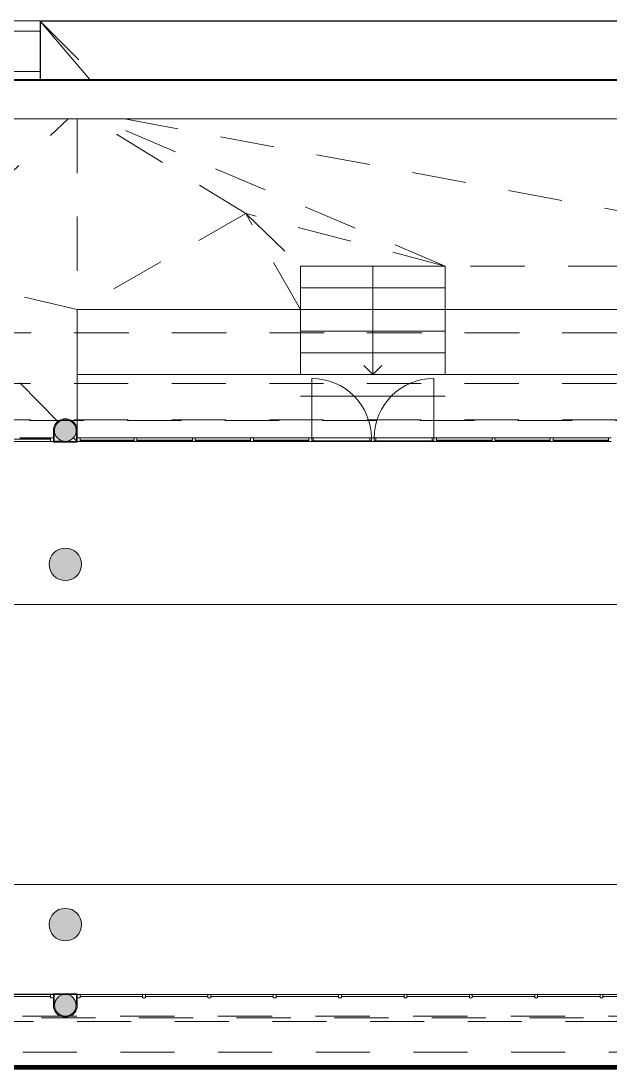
# Model space of a CAD drawing. Header units: metres. Extents: x -227.9 to -141.2, y 39.1 to 91.1.
# Drawn here: x -202.68 to -194.54, y 76.58 to 91.08 of the extents above; entities that cross this region are included whole.
import ezdxf

# ---------------------------------------------------------------- set-up
doc = ezdxf.new("R2010")
doc.units = ezdxf.units.M
doc.linetypes.add('JIS_02_0.7', pattern=[1.35, 0.75, -0.6])
doc.linetypes.add('Overhead', pattern=[0.003969, 0.002381, -0.001587])
for name, color, linetype, lineweight, true_color in [('A-DETL', 94, 'Continuous', 5, 0x00a600), ('A-DETL-MBND', 9, 'Continuous', 5, 0xc0c0c0), ('S-COLS', 8, 'Continuous', 9, 0x7f7f7f)]:
    doc.layers.add(name, color=color, linetype=linetype, lineweight=lineweight, true_color=true_color)
for name, color, linetype, lineweight in [('A-DOOR', 7, 'Continuous', 5), ('A-FLOR', 7, 'Continuous', 5), ('A-FLOR-HRAL', 7, 'Continuous', 5), ('A-GLAZ-CURT', 7, 'Continuous', 5), ('A-GLAZ-CWMG', 7, 'Continuous', 5), ('A-ROOF', 7, 'Continuous', 5), ('A-WALL', 7, 'Continuous', 5), ('S-STRS', 7, 'Continuous', 5), ('S-STRS-ANNO', 7, 'Continuous', 5)]:
    doc.layers.add(name, color=color, linetype=linetype, lineweight=lineweight)

msp = doc.modelspace()

# ---------------------------------------------------------------- hatches: boundary and pattern name
at = {"layer": 'A-WALL', "true_color": 0xaaaaaa}
for points in [[(-202.234, 85.414), (-202.219, 85.414), (-202.218, 85.424), (-202.218, 85.435), (-202.215, 85.445), (-202.213, 85.456), (-202.209, 85.466), (-202.206, 85.476), (-202.2, 85.485), (-202.195, 85.495), (-202.188, 85.503), (-202.182, 85.512), (-202.174, 85.519), (-202.167, 85.527), (-202.158, 85.533), (-202.15, 85.54), (-202.14, 85.544), (-202.131, 85.55), (-202.121, 85.553), (-202.111, 85.557), (-202.101, 85.559), (-202.09, 85.562), (-202.08, 85.562), (-202.069, 85.564), (-202.059, 85.562), (-202.048, 85.562), (-202.037, 85.559), (-202.026, 85.557), (-202.017, 85.553), (-202.007, 85.55), (-201.998, 85.544), (-201.988, 85.54), (-201.98, 85.533), (-201.971, 85.527), (-201.964, 85.519), (-201.956, 85.512), (-201.95, 85.503), (-201.943, 85.495), (-201.938, 85.485), (-201.933, 85.476), (-201.93, 85.466), (-201.925, 85.456), (-201.924, 85.445), (-201.921, 85.435), (-201.921, 85.424), (-201.919, 85.414), (-201.904, 85.414), (-201.91, 85.456), (-201.926, 85.496), (-201.956, 85.533), (-201.988, 85.557), (-202.026, 85.573), (-202.069, 85.579), (-202.112, 85.573), (-202.152, 85.556), (-202.186, 85.53), (-202.212, 85.496), (-202.229, 85.456)], [(-202.069, 77.299), (-202.026, 77.304), (-201.987, 77.321), (-201.952, 77.347), (-201.926, 77.381), (-201.91, 77.421), (-201.904, 77.464), (-201.919, 77.464), (-201.921, 77.453), (-201.921, 77.442), (-201.924, 77.432), (-201.925, 77.421), (-201.93, 77.412), (-201.933, 77.401), (-201.938, 77.392), (-201.943, 77.382), (-201.95, 77.374), (-201.956, 77.365), (-201.964, 77.358), (-201.971, 77.35), (-201.98, 77.344), (-201.988, 77.337), (-201.998, 77.333), (-202.007, 77.327), (-202.017, 77.324), (-202.027, 77.32), (-202.037, 77.318), (-202.048, 77.315), (-202.067, 77.314), (-202.072, 77.314), (-202.08, 77.315), (-202.09, 77.315), (-202.101, 77.318), (-202.111, 77.32), (-202.121, 77.324), (-202.131, 77.327), (-202.14, 77.333), (-202.15, 77.337), (-202.164, 77.348), (-202.167, 77.35), (-202.174, 77.358), (-202.182, 77.365), (-202.188, 77.374), (-202.195, 77.382), (-202.2, 77.392), (-202.206, 77.401), (-202.209, 77.412), (-202.213, 77.421), (-202.215, 77.432), (-202.218, 77.442), (-202.218, 77.453), (-202.219, 77.464), (-202.234, 77.464), (-202.229, 77.421), (-202.212, 77.381), (-202.182, 77.344), (-202.15, 77.32), (-202.112, 77.304), (-202.095, 77.302)]]:
    msp.add_hatch(color=253, dxfattribs=at).paths.add_polyline_path(points)
at = {"layer": 'A-WALL', "true_color": 0x808080}
for points in [[(-202.234, 85.254), (-201.904, 85.254), (-201.904, 85.414), (-201.914, 85.414), (-201.914, 85.264), (-202.224, 85.264), (-202.224, 85.414), (-202.234, 85.414), (-202.234, 85.289)], [(-201.914, 77.464), (-201.904, 77.464), (-201.904, 77.624), (-202.234, 77.624), (-202.234, 77.464), (-202.224, 77.464), (-202.224, 77.614), (-201.914, 77.614), (-201.914, 77.52)]]:
    msp.add_hatch(color=8, dxfattribs=at).paths.add_polyline_path(points)
at = {"layer": 'S-COLS', "true_color": 0x808080}
for points in [[(-202.069, 85.264), (-202.027, 85.27), (-201.986, 85.289), (-201.956, 85.315), (-201.933, 85.351), (-201.921, 85.392), (-201.921, 85.435), (-201.933, 85.476), (-201.956, 85.512), (-201.988, 85.54), (-202.027, 85.557), (-202.069, 85.564), (-202.112, 85.557), (-202.15, 85.54), (-202.182, 85.512), (-202.206, 85.476), (-202.218, 85.435), (-202.218, 85.392), (-202.206, 85.351), (-202.182, 85.315), (-202.15, 85.287), (-202.111, 85.27)], [(-202.069, 83.339), (-202.019, 83.344), (-201.972, 83.361), (-201.929, 83.388), (-201.893, 83.423), (-201.866, 83.466), (-201.85, 83.513), (-201.844, 83.564), (-201.85, 83.614), (-201.866, 83.661), (-201.893, 83.704), (-201.929, 83.739), (-201.972, 83.766), (-202.019, 83.783), (-202.069, 83.789), (-202.119, 83.783), (-202.167, 83.766), (-202.209, 83.739), (-202.245, 83.704), (-202.272, 83.661), (-202.288, 83.614), (-202.294, 83.564), (-202.288, 83.513), (-202.272, 83.466), (-202.245, 83.423), (-202.209, 83.388), (-202.167, 83.361), (-202.119, 83.344)], [(-202.069, 78.355), (-202.019, 78.36), (-201.972, 78.377), (-201.929, 78.404), (-201.893, 78.439), (-201.866, 78.482), (-201.85, 78.53), (-201.844, 78.58), (-201.85, 78.63), (-201.866, 78.677), (-201.893, 78.72), (-201.929, 78.756), (-201.972, 78.782), (-202.019, 78.799), (-202.069, 78.805), (-202.119, 78.799), (-202.167, 78.782), (-202.209, 78.756), (-202.245, 78.72), (-202.272, 78.677), (-202.288, 78.63), (-202.294, 78.58), (-202.288, 78.53), (-202.272, 78.482), (-202.245, 78.439), (-202.209, 78.404), (-202.167, 78.377), (-202.119, 78.36)], [(-202.069, 77.314), (-202.027, 77.32), (-201.988, 77.337), (-201.956, 77.365), (-201.933, 77.401), (-201.921, 77.442), (-201.921, 77.485), (-201.933, 77.526), (-201.956, 77.562), (-201.988, 77.59), (-202.03, 77.608), (-202.069, 77.614), (-202.111, 77.607), (-202.15, 77.59), (-202.182, 77.562), (-202.206, 77.526), (-202.218, 77.485), (-202.218, 77.442), (-202.206, 77.401), (-202.182, 77.365), (-202.15, 77.337), (-202.111, 77.32), (-202.072, 77.314)]]:
    msp.add_hatch(color=8, dxfattribs=at).paths.add_polyline_path(points)

# ---------------------------------------------------------------- linework, layer by layer
at = {"layer": 'A-DETL', "color": 7}
for p, q in [((-202.419, 91.08), (-184.719, 91.08)), ((-202.414, 91.071), (-202.414, 90.291)), ((-198.819, 87.089), (-198.819, 87.689)), ((-198.819, 87.689), (-196.819, 87.689)), ((-196.819, 87.689), (-196.819, 87.089)), ((-201.904, 85.553), (-201.904, 87.089)), ((-201.904, 87.089), (-198.819, 87.089)), ((-196.819, 87.089), (-190.319, 87.089))]:
    msp.add_line(p, q, dxfattribs=at)
at = {"layer": 'A-DETL', "color": 9, "linetype": 'JIS_02_0.7', "lineweight": 9, "true_color": 0xc0c0c0}
msp.add_line((-202.414, 91.071), (-201.622, 90.279), dxfattribs=at)
at = {"layer": 'A-DETL', "color": 7, "linetype": 'JIS_02_0.7'}
for p, q in [((-175.54, 86.764), (-213.466, 86.764)), ((-175.549, 86.764), (-213.464, 86.764)), ((-206.614, 85.553), (-175.571, 85.553)), ((-206.454, 77.289), (-182.958, 77.289))]:
    msp.add_line(p, q, dxfattribs=at)
at = {"layer": 'A-DETL', "color": 8, "linetype": 'JIS_02_0.7', "true_color": 0x808080}
for p, q in [((-175.549, 86.064), (-213.464, 86.064)), ((-175.549, 85.564), (-213.464, 85.564)), ((-213.46, 77.314), (-180.473, 77.314)), ((-213.458, 76.814), (-180.473, 76.814))]:
    msp.add_line(p, q, dxfattribs=at)
at = {"layer": 'A-DETL-MBND', "lineweight": 9}
for p, q in [((-214.859, 91.081), (-180.832, 91.081)), ((-202.419, 90.272), (-202.419, 91.08)), ((-201.731, 90.272), (-202.419, 91.08)), ((-202.419, 91.08), (-184.719, 91.08)), ((-206.319, 90.941), (-202.419, 90.941)), ((-202.419, 90.38), (-206.319, 90.38))]:
    msp.add_line(p, q, dxfattribs=at)
at = {"layer": 'A-DOOR'}
for p, q in [((-198.662, 85.312), (-198.662, 86.135)), ((-196.976, 85.312), (-196.976, 86.136))]:
    msp.add_line(p, q, dxfattribs=at)
at = {"layer": 'A-DOOR', "color": 9, "lineweight": 9, "true_color": 0xc0c0c0}
for p, q in [((-198.662, 85.272), (-198.662, 85.312)), ((-198.662, 85.312), (-198.642, 85.312)), ((-198.642, 85.272), (-198.662, 85.272)), ((-198.642, 85.312), (-198.642, 85.272)), ((-197.859, 85.272), (-197.859, 85.312)), ((-197.859, 85.312), (-197.839, 85.312)), ((-197.839, 85.272), (-197.859, 85.272)), ((-197.839, 85.312), (-197.839, 85.272)), ((-197.779, 85.312), (-197.799, 85.312)), ((-197.799, 85.312), (-197.799, 85.272)), ((-197.799, 85.272), (-197.779, 85.272)), ((-197.779, 85.272), (-197.779, 85.312)), ((-196.976, 85.312), (-196.996, 85.312)), ((-196.996, 85.312), (-196.996, 85.272)), ((-196.996, 85.272), (-196.976, 85.272)), ((-196.976, 85.272), (-196.976, 85.312))]:
    msp.add_line(p, q, dxfattribs=at)
at = {"layer": 'A-DOOR', "color": 9, "true_color": 0xc0c0c0}
for p, q in [((-197.859, 85.312), (-198.642, 85.312)), ((-198.642, 85.272), (-197.859, 85.272)), ((-197.779, 85.312), (-196.996, 85.312)), ((-196.996, 85.272), (-197.779, 85.272))]:
    msp.add_line(p, q, dxfattribs=at)
at = {"layer": 'A-DOOR'}
for centre, radius, start, end in [((-198.662, 85.312), 0.823, 0, 90), ((-196.976, 85.312), 0.824, 90, 180)]:
    msp.add_arc(centre, radius, start, end, dxfattribs=at)
at = {"layer": 'A-FLOR'}
for p, q in [((-198.819, 87.089), (-201.904, 87.089)), ((-201.904, 87.089), (-201.904, 86.189)), ((-198.819, 86.789), (-198.819, 87.089)), ((-190.319, 87.089), (-196.819, 87.089)), ((-196.819, 87.089), (-196.819, 86.789)), ((-185.234, 86.189), (-201.904, 86.189)), ((-201.904, 86.189), (-201.904, 85.414)), ((-203.614, 83.009), (-181.374, 83.009)), ((-181.374, 79.135), (-203.614, 79.135)), ((-205.709, 77.618), (-202.234, 77.618))]:
    msp.add_line(p, q, dxfattribs=at)
at = {"layer": 'A-FLOR-HRAL', "color": 9, "true_color": 0xc0c0c0}
for p, q in [((-183.527, 76.629), (-203.611, 76.629)), ((-183.527, 76.627), (-203.611, 76.627)), ((-203.611, 76.627), (-183.527, 76.627)), ((-203.611, 76.616), (-183.527, 76.616)), ((-203.611, 76.615), (-183.528, 76.615)), ((-203.611, 76.607), (-183.527, 76.607)), ((-183.527, 76.604), (-203.611, 76.604)), ((-203.611, 76.596), (-183.527, 76.596)), ((-203.611, 76.595), (-183.527, 76.595)), ((-203.611, 76.585), (-183.527, 76.585)), ((-203.611, 76.582), (-183.527, 76.582))]:
    msp.add_line(p, q, dxfattribs=at)
at = {"layer": 'A-FLOR-HRAL'}
for p, q in [((-201.528, 76.615), (-201.528, 76.616)), ((-201.528, 76.616), (-201.527, 76.616)), ((-201.528, 76.613), (-201.528, 76.615)), ((-201.527, 76.615), (-201.528, 76.615)), ((-201.528, 76.596), (-201.528, 76.613)), ((-201.528, 76.595), (-201.528, 76.596)), ((-201.528, 76.596), (-201.527, 76.596)), ((-201.527, 76.595), (-201.528, 76.595)), ((-201.527, 76.616), (-201.527, 76.615)), ((-201.527, 76.615), (-201.527, 76.613)), ((-201.527, 76.613), (-201.527, 76.596)), ((-201.527, 76.596), (-201.527, 76.595)), ((-199.528, 76.615), (-199.528, 76.616)), ((-199.528, 76.616), (-199.527, 76.616)), ((-199.528, 76.613), (-199.528, 76.615)), ((-199.527, 76.615), (-199.528, 76.615)), ((-199.528, 76.596), (-199.528, 76.613)), ((-199.528, 76.595), (-199.528, 76.596)), ((-199.528, 76.596), (-199.527, 76.596)), ((-199.527, 76.595), (-199.528, 76.595)), ((-199.527, 76.616), (-199.527, 76.615)), ((-199.527, 76.615), (-199.527, 76.613)), ((-199.527, 76.613), (-199.527, 76.596)), ((-199.527, 76.596), (-199.527, 76.595)), ((-197.528, 76.615), (-197.528, 76.616)), ((-197.528, 76.616), (-197.527, 76.616)), ((-197.528, 76.613), (-197.528, 76.615)), ((-197.527, 76.615), (-197.528, 76.615)), ((-197.528, 76.596), (-197.528, 76.613)), ((-197.528, 76.595), (-197.528, 76.596)), ((-197.528, 76.596), (-197.527, 76.596)), ((-197.527, 76.595), (-197.528, 76.595)), ((-197.527, 76.616), (-197.527, 76.615)), ((-197.527, 76.615), (-197.527, 76.613)), ((-197.527, 76.613), (-197.527, 76.596)), ((-197.527, 76.596), (-197.527, 76.595)), ((-195.528, 76.615), (-195.528, 76.616)), ((-195.528, 76.616), (-195.527, 76.616)), ((-195.528, 76.613), (-195.528, 76.615)), ((-195.527, 76.615), (-195.528, 76.615)), ((-195.528, 76.596), (-195.528, 76.613)), ((-195.528, 76.595), (-195.528, 76.596)), ((-195.528, 76.596), (-195.527, 76.596)), ((-195.527, 76.595), (-195.528, 76.595)), ((-195.527, 76.616), (-195.527, 76.615)), ((-195.527, 76.615), (-195.527, 76.613)), ((-195.527, 76.613), (-195.527, 76.596)), ((-195.527, 76.596), (-195.527, 76.595))]:
    msp.add_line(p, q, dxfattribs=at)
at = {"layer": 'A-GLAZ-CURT', "lineweight": 9}
for p, q in [((-202.274, 85.294), (-203.145, 85.294)), ((-203.145, 85.264), (-202.274, 85.264)), ((-202.274, 85.264), (-202.274, 85.294)), ((-201.119, 85.312), (-201.864, 85.312)), ((-201.864, 85.312), (-201.864, 85.282)), ((-201.864, 85.282), (-201.119, 85.282)), ((-201.119, 85.282), (-201.119, 85.312)), ((-200.313, 85.312), (-201.079, 85.312)), ((-201.079, 85.312), (-201.079, 85.282)), ((-201.079, 85.282), (-200.313, 85.282)), ((-200.313, 85.282), (-200.313, 85.312)), ((-199.508, 85.312), (-200.273, 85.312)), ((-200.273, 85.312), (-200.273, 85.282)), ((-200.273, 85.282), (-199.508, 85.282)), ((-199.508, 85.282), (-199.508, 85.312)), ((-198.702, 85.312), (-199.468, 85.312)), ((-199.468, 85.312), (-199.468, 85.282)), ((-199.468, 85.282), (-198.702, 85.282)), ((-198.702, 85.282), (-198.702, 85.312)), ((-196.17, 85.312), (-196.936, 85.312)), ((-196.936, 85.312), (-196.936, 85.282)), ((-196.936, 85.282), (-196.17, 85.282)), ((-196.17, 85.282), (-196.17, 85.312)), ((-195.365, 85.312), (-196.13, 85.312)), ((-196.13, 85.312), (-196.13, 85.282)), ((-196.13, 85.282), (-195.365, 85.282)), ((-195.365, 85.282), (-195.365, 85.312)), ((-194.56, 85.312), (-195.325, 85.312)), ((-195.325, 85.312), (-195.325, 85.282)), ((-195.325, 85.282), (-194.56, 85.282)), ((-194.56, 85.282), (-194.56, 85.312)), ((-202.274, 77.614), (-203.372, 77.614)), ((-203.372, 77.584), (-202.274, 77.584)), ((-202.274, 77.584), (-202.274, 77.614)), ((-201.001, 77.614), (-201.864, 77.614)), ((-201.864, 77.614), (-201.864, 77.584)), ((-201.864, 77.584), (-201.001, 77.584)), ((-201.001, 77.584), (-201.001, 77.614)), ((-200.097, 77.614), (-200.961, 77.614)), ((-200.961, 77.614), (-200.961, 77.584)), ((-200.961, 77.584), (-200.097, 77.584)), ((-200.097, 77.584), (-200.097, 77.614)), ((-199.194, 77.614), (-200.057, 77.614)), ((-200.057, 77.614), (-200.057, 77.584)), ((-200.057, 77.584), (-199.194, 77.584)), ((-199.194, 77.584), (-199.194, 77.614)), ((-198.291, 77.614), (-199.154, 77.614)), ((-199.154, 77.614), (-199.154, 77.584)), ((-199.154, 77.584), (-198.291, 77.584)), ((-198.291, 77.584), (-198.291, 77.614)), ((-197.387, 77.614), (-198.251, 77.614)), ((-198.251, 77.614), (-198.251, 77.584)), ((-198.251, 77.584), (-197.387, 77.584)), ((-197.387, 77.584), (-197.387, 77.614)), ((-196.484, 77.614), (-197.347, 77.614)), ((-197.347, 77.614), (-197.347, 77.584)), ((-197.347, 77.584), (-196.484, 77.584)), ((-196.484, 77.584), (-196.484, 77.614)), ((-195.581, 77.614), (-196.444, 77.614)), ((-196.444, 77.614), (-196.444, 77.584)), ((-196.444, 77.584), (-195.581, 77.584)), ((-195.581, 77.584), (-195.581, 77.614)), ((-194.677, 77.614), (-195.541, 77.614)), ((-195.541, 77.614), (-195.541, 77.584)), ((-195.541, 77.584), (-194.677, 77.584)), ((-194.677, 77.584), (-194.677, 77.614)), ((-193.774, 77.614), (-194.637, 77.614)), ((-194.637, 77.614), (-194.637, 77.584)), ((-194.637, 77.584), (-193.774, 77.584))]:
    msp.add_line(p, q, dxfattribs=at)
at = {"layer": 'A-GLAZ-CWMG'}
for p, q in [((-202.274, 85.312), (-202.699, 85.312)), ((-202.699, 85.312), (-202.274, 85.312)), ((-202.699, 85.308), (-202.274, 85.308)), ((-202.699, 85.262), (-202.274, 85.262)), ((-202.699, 85.262), (-202.274, 85.262)), ((-202.274, 85.312), (-202.274, 85.309)), ((-202.274, 85.263), (-202.274, 85.262)), ((-201.9, 85.314), (-201.904, 85.314)), ((-201.904, 85.314), (-201.9, 85.314)), ((-201.904, 85.264), (-201.9, 85.264)), ((-201.904, 85.264), (-201.9, 85.264)), ((-201.501, 85.314), (-201.868, 85.314)), ((-201.868, 85.314), (-201.501, 85.314)), ((-201.868, 85.264), (-201.501, 85.264)), ((-201.868, 85.264), (-201.501, 85.264)), ((-201.864, 85.268), (-201.501, 85.268)), ((-201.115, 85.314), (-201.501, 85.314)), ((-201.501, 85.314), (-201.115, 85.314)), ((-201.501, 85.268), (-201.119, 85.268)), ((-201.501, 85.264), (-201.115, 85.264)), ((-201.501, 85.264), (-201.115, 85.264)), ((-200.696, 85.314), (-201.083, 85.314)), ((-201.083, 85.314), (-200.696, 85.314)), ((-201.083, 85.264), (-200.696, 85.264)), ((-201.083, 85.264), (-200.696, 85.264)), ((-201.079, 85.268), (-200.696, 85.268)), ((-200.309, 85.314), (-200.696, 85.314)), ((-200.696, 85.314), (-200.309, 85.314)), ((-200.696, 85.268), (-200.313, 85.268)), ((-200.696, 85.264), (-200.309, 85.264)), ((-200.696, 85.264), (-200.309, 85.264)), ((-199.891, 85.314), (-200.277, 85.314)), ((-200.277, 85.314), (-199.891, 85.314)), ((-200.277, 85.264), (-199.891, 85.264)), ((-200.277, 85.264), (-199.891, 85.264)), ((-200.273, 85.268), (-199.891, 85.268)), ((-199.504, 85.314), (-199.891, 85.314)), ((-199.891, 85.314), (-199.504, 85.314)), ((-199.891, 85.268), (-199.508, 85.268)), ((-199.891, 85.264), (-199.504, 85.264)), ((-199.891, 85.264), (-199.504, 85.264)), ((-199.085, 85.314), (-199.472, 85.314)), ((-199.472, 85.314), (-199.085, 85.314)), ((-199.472, 85.264), (-199.085, 85.264)), ((-199.472, 85.264), (-199.085, 85.264)), ((-199.468, 85.268), (-199.085, 85.268)), ((-198.698, 85.314), (-199.085, 85.314)), ((-199.085, 85.314), (-198.698, 85.314)), ((-199.085, 85.268), (-198.702, 85.268)), ((-199.085, 85.264), (-198.698, 85.264)), ((-199.085, 85.264), (-198.698, 85.264)), ((-198.251, 85.314), (-198.666, 85.314)), ((-198.666, 85.314), (-198.251, 85.314)), ((-198.666, 85.264), (-198.251, 85.264)), ((-198.666, 85.264), (-198.251, 85.264)), ((-198.662, 85.268), (-198.251, 85.268)), ((-197.835, 85.314), (-198.251, 85.314)), ((-198.251, 85.314), (-197.835, 85.314)), ((-198.251, 85.268), (-197.839, 85.268)), ((-198.251, 85.264), (-197.835, 85.264)), ((-198.251, 85.264), (-197.835, 85.264)), ((-197.388, 85.314), (-197.803, 85.314)), ((-197.803, 85.314), (-197.388, 85.314)), ((-197.803, 85.264), (-197.388, 85.264)), ((-197.803, 85.264), (-197.388, 85.264)), ((-197.799, 85.268), (-197.388, 85.268)), ((-196.972, 85.314), (-197.388, 85.314)), ((-197.388, 85.314), (-196.972, 85.314)), ((-197.388, 85.268), (-196.976, 85.268)), ((-197.388, 85.264), (-196.972, 85.264)), ((-197.388, 85.264), (-196.972, 85.264)), ((-196.553, 85.314), (-196.94, 85.314)), ((-196.94, 85.314), (-196.553, 85.314)), ((-196.94, 85.264), (-196.553, 85.264)), ((-196.94, 85.264), (-196.553, 85.264)), ((-196.936, 85.268), (-196.553, 85.268)), ((-196.166, 85.314), (-196.553, 85.314)), ((-196.553, 85.314), (-196.166, 85.314)), ((-196.553, 85.268), (-196.17, 85.268)), ((-196.553, 85.264), (-196.166, 85.264)), ((-196.553, 85.264), (-196.166, 85.264)), ((-195.748, 85.314), (-196.134, 85.314)), ((-196.134, 85.314), (-195.748, 85.314)), ((-196.134, 85.264), (-195.748, 85.264)), ((-196.134, 85.264), (-195.748, 85.264)), ((-196.13, 85.268), (-195.748, 85.268)), ((-195.361, 85.314), (-195.748, 85.314)), ((-195.748, 85.314), (-195.361, 85.314)), ((-195.748, 85.268), (-195.365, 85.268)), ((-195.748, 85.264), (-195.361, 85.264)), ((-195.748, 85.264), (-195.361, 85.264)), ((-194.942, 85.314), (-195.329, 85.314)), ((-195.329, 85.314), (-194.942, 85.314)), ((-195.329, 85.264), (-194.942, 85.264)), ((-195.329, 85.264), (-194.942, 85.264)), ((-195.325, 85.268), (-194.942, 85.268)), ((-194.556, 85.314), (-194.942, 85.314)), ((-194.942, 85.314), (-194.556, 85.314)), ((-194.942, 85.268), (-194.56, 85.268)), ((-194.942, 85.264), (-194.556, 85.264)), ((-194.942, 85.264), (-194.556, 85.264))]:
    msp.add_line(p, q, dxfattribs=at)
at = {"layer": 'A-GLAZ-CWMG', "lineweight": 13, "extrusion": (0, 0, -1)}
for p, q in [((-202.274, 85.308), (-202.274, 85.266)), ((-202.238, 85.312), (-202.27, 85.312)), ((-202.27, 85.262), (-202.238, 85.262)), ((-202.234, 85.266), (-202.234, 85.308)), ((-201.904, 85.31), (-201.904, 85.268)), ((-201.868, 85.314), (-201.9, 85.314)), ((-201.9, 85.264), (-201.868, 85.264)), ((-201.864, 85.268), (-201.864, 85.31)), ((-201.119, 85.31), (-201.119, 85.268)), ((-201.083, 85.314), (-201.115, 85.314)), ((-201.115, 85.264), (-201.083, 85.264)), ((-201.079, 85.268), (-201.079, 85.31)), ((-200.313, 85.31), (-200.313, 85.268)), ((-200.277, 85.314), (-200.309, 85.314)), ((-200.309, 85.264), (-200.277, 85.264)), ((-200.273, 85.268), (-200.273, 85.31)), ((-199.508, 85.31), (-199.508, 85.268)), ((-199.472, 85.314), (-199.504, 85.314)), ((-199.504, 85.264), (-199.472, 85.264)), ((-199.468, 85.268), (-199.468, 85.31)), ((-198.702, 85.31), (-198.702, 85.268)), ((-198.666, 85.314), (-198.698, 85.314)), ((-198.698, 85.264), (-198.666, 85.264)), ((-198.662, 85.268), (-198.662, 85.272)), ((-197.839, 85.272), (-197.839, 85.268)), ((-197.803, 85.314), (-197.835, 85.314)), ((-197.835, 85.264), (-197.803, 85.264)), ((-197.799, 85.268), (-197.799, 85.272)), ((-196.976, 85.272), (-196.976, 85.268)), ((-196.94, 85.314), (-196.972, 85.314)), ((-196.972, 85.264), (-196.94, 85.264)), ((-196.936, 85.268), (-196.936, 85.31)), ((-196.17, 85.31), (-196.17, 85.268)), ((-196.134, 85.314), (-196.166, 85.314)), ((-196.166, 85.264), (-196.134, 85.264)), ((-196.13, 85.268), (-196.13, 85.31)), ((-195.365, 85.31), (-195.365, 85.268)), ((-195.329, 85.314), (-195.361, 85.314)), ((-195.361, 85.264), (-195.329, 85.264)), ((-195.325, 85.268), (-195.325, 85.31)), ((-194.56, 85.31), (-194.56, 85.268)), ((-194.524, 85.314), (-194.556, 85.314)), ((-194.556, 85.264), (-194.524, 85.264)), ((-202.274, 77.611), (-202.274, 77.569)), ((-202.238, 77.615), (-202.27, 77.615)), ((-202.234, 77.569), (-202.234, 77.611)), ((-201.001, 77.611), (-201.001, 77.569)), ((-200.965, 77.615), (-200.997, 77.615)), ((-200.961, 77.569), (-200.961, 77.611)), ((-200.097, 77.611), (-200.097, 77.569)), ((-200.061, 77.615), (-200.093, 77.615)), ((-200.057, 77.569), (-200.057, 77.611)), ((-199.194, 77.611), (-199.194, 77.569)), ((-199.158, 77.615), (-199.19, 77.615)), ((-199.154, 77.569), (-199.154, 77.611)), ((-198.291, 77.611), (-198.291, 77.569)), ((-198.255, 77.615), (-198.287, 77.615)), ((-198.251, 77.569), (-198.251, 77.611)), ((-197.387, 77.611), (-197.387, 77.569)), ((-197.351, 77.615), (-197.383, 77.615)), ((-197.347, 77.569), (-197.347, 77.611)), ((-196.484, 77.611), (-196.484, 77.569)), ((-196.448, 77.615), (-196.48, 77.615)), ((-196.444, 77.569), (-196.444, 77.611)), ((-195.581, 77.611), (-195.581, 77.569)), ((-195.545, 77.615), (-195.577, 77.615)), ((-195.541, 77.569), (-195.541, 77.611)), ((-194.677, 77.611), (-194.677, 77.569)), ((-194.641, 77.615), (-194.673, 77.615)), ((-194.637, 77.569), (-194.637, 77.611)), ((-202.27, 77.565), (-202.238, 77.565)), ((-200.997, 77.565), (-200.965, 77.565)), ((-200.093, 77.565), (-200.061, 77.565)), ((-199.19, 77.565), (-199.158, 77.565)), ((-198.287, 77.565), (-198.255, 77.565)), ((-197.383, 77.565), (-197.351, 77.565)), ((-196.48, 77.565), (-196.448, 77.565)), ((-195.577, 77.565), (-195.545, 77.565)), ((-194.673, 77.565), (-194.641, 77.565))]:
    msp.add_line(p, q, dxfattribs=at)
at = {"layer": 'A-GLAZ-CWMG', "lineweight": 13}
for p, q in [((-201.904, 77.611), (-201.904, 77.569)), ((-201.868, 77.615), (-201.9, 77.615)), ((-201.864, 77.569), (-201.864, 77.611)), ((-201.9, 77.565), (-201.868, 77.565))]:
    msp.add_line(p, q, dxfattribs=at)
at = {"layer": 'A-GLAZ-CWMG', "lineweight": 13, "extrusion": (0, 0, -1)}
for centre, start, end in [((202.27, 85.308), 360, 90), ((202.27, 85.266), 270, 360), ((202.238, 85.308), 90, 180), ((202.238, 85.266), 180, 270), ((201.9, 85.31), 0, 90), ((201.9, 85.268), 270, 0), ((201.868, 85.31), 90, 180), ((201.868, 85.268), 180, 270), ((201.115, 85.31), 0, 90), ((201.115, 85.268), 270, 0), ((201.083, 85.31), 90, 180), ((201.083, 85.268), 180, 270), ((200.309, 85.31), 0, 90), ((200.309, 85.268), 270, 0), ((200.277, 85.31), 90, 180), ((200.277, 85.268), 180, 270), ((199.504, 85.31), 0, 90), ((199.504, 85.268), 270, 0), ((199.472, 85.31), 90, 180), ((199.472, 85.268), 180, 270), ((198.698, 85.31), 0, 90), ((198.698, 85.268), 270, 0), ((198.666, 85.31), 90, 180), ((198.666, 85.268), 180, 270), ((197.835, 85.31), 0, 90), ((197.835, 85.268), 270, 0), ((197.803, 85.31), 90, 180), ((197.803, 85.268), 180, 270), ((196.972, 85.31), 0, 90), ((196.972, 85.268), 270, 0), ((196.94, 85.31), 90, 180), ((196.94, 85.268), 180, 270), ((196.166, 85.31), 0, 90), ((196.166, 85.268), 270, 0), ((196.134, 85.31), 90, 180), ((196.134, 85.268), 180, 270), ((195.361, 85.31), 0, 90), ((195.361, 85.268), 270, 0), ((195.329, 85.31), 90, 180), ((195.329, 85.268), 180, 270), ((194.556, 85.31), 0, 90), ((194.556, 85.268), 270, 0), ((202.27, 77.611), 0, 90), ((202.27, 77.569), 270, 0), ((202.238, 77.611), 90, 180), ((202.238, 77.569), 180, 270), ((200.997, 77.611), 0, 90), ((200.997, 77.569), 270, 0), ((200.965, 77.611), 90, 180), ((200.965, 77.569), 180, 270), ((200.093, 77.611), 0, 90), ((200.093, 77.569), 270, 0), ((200.061, 77.611), 90, 180), ((200.061, 77.569), 180, 270), ((199.19, 77.611), 0, 90), ((199.19, 77.569), 270, 0), ((199.158, 77.611), 90, 180), ((199.158, 77.569), 180, 270), ((198.287, 77.611), 0, 90), ((198.287, 77.569), 270, 0), ((198.255, 77.611), 90, 180), ((198.255, 77.569), 180, 270), ((197.383, 77.611), 0, 90), ((197.383, 77.569), 270, 0), ((197.351, 77.611), 90, 180), ((197.351, 77.569), 180, 270), ((196.48, 77.611), 0, 90), ((196.48, 77.569), 270, 0), ((196.448, 77.611), 90, 180), ((196.448, 77.569), 180, 270), ((195.577, 77.611), 0, 90), ((195.577, 77.569), 270, 0), ((195.545, 77.611), 90, 180), ((195.545, 77.569), 180, 270), ((194.673, 77.611), 0, 90), ((194.673, 77.569), 270, 0), ((194.641, 77.611), 90, 180), ((194.641, 77.569), 180, 270)]:
    msp.add_arc(centre, 0.004, start, end, dxfattribs=at)
at = {"layer": 'A-GLAZ-CWMG', "lineweight": 13}
for centre, start, end in [((-201.9, 77.611), 90, 180), ((-201.9, 77.569), 180, 270), ((-201.868, 77.611), 0, 90), ((-201.868, 77.569), 270, 0)]:
    msp.add_arc(centre, 0.004, start, end, dxfattribs=at)
at = {"layer": 'A-ROOF', "color": 9, "linetype": 'JIS_02_0.7', "true_color": 0xc0c0c0}
for p, q in [((-204.234, 87.637), (-202.032, 89.725)), ((-201.904, 89.725), (-201.904, 87.089)), ((-199.574, 88.417), (-201.706, 89.725)), ((-196.819, 87.689), (-201.618, 89.725)), ((-201.253, 89.725), (-190.319, 87.689)), ((-199.574, 88.417), (-201.904, 87.089)), ((-198.819, 87.089), (-199.574, 88.417)), ((-199.574, 88.417), (-198.819, 87.689)), ((-196.819, 87.689), (-199.574, 88.417)), ((-202.174, 85.539), (-204.234, 87.637)), ((-201.904, 87.089), (-204.234, 87.637)), ((-190.319, 87.689), (-196.819, 87.689)), ((-202.224, 85.267), (-202.085, 85.266)), ((-202.056, 85.265), (-201.914, 85.264)), ((-201.914, 85.274), (-201.956, 85.316)), ((-182.257, 77.239), (-204.877, 77.239))]:
    msp.add_line(p, q, dxfattribs=at)
at = {"layer": 'A-ROOF'}
for p, q in [((-202.07, 85.264), (-202.224, 85.264)), ((-201.914, 85.264), (-202.068, 85.264))]:
    msp.add_line(p, q, dxfattribs=at)
at = {"layer": 'A-WALL', "lineweight": 9}
for p, q in [((-169.889, 90.256), (-219.486, 90.256)), ((-219.28, 89.725), (-170.226, 89.725))]:
    msp.add_line(p, q, dxfattribs=at)
at = {"layer": 'A-WALL', "lineweight": 13}
for p, q in [((-218.195, 90.272), (-170.852, 90.272)), ((-202.234, 85.414), (-202.234, 85.254)), ((-202.224, 85.264), (-202.224, 85.414)), ((-202.224, 85.414), (-202.219, 85.414)), ((-201.919, 85.414), (-201.914, 85.414)), ((-201.914, 85.414), (-201.914, 85.264)), ((-201.904, 85.254), (-201.904, 85.414)), ((-202.234, 85.254), (-201.904, 85.254)), ((-201.914, 85.264), (-202.224, 85.264)), ((-201.904, 77.624), (-202.234, 77.624)), ((-202.234, 77.624), (-202.234, 77.464)), ((-202.224, 77.464), (-202.224, 77.614)), ((-202.224, 77.614), (-201.914, 77.614)), ((-201.914, 77.614), (-201.914, 77.464)), ((-201.904, 77.464), (-201.904, 77.624)), ((-202.234, 77.464), (-202.224, 77.464)), ((-202.219, 77.464), (-202.234, 77.464)), ((-201.904, 77.464), (-201.919, 77.464)), ((-201.914, 77.464), (-201.904, 77.464))]:
    msp.add_line(p, q, dxfattribs=at)
at = {"layer": 'A-WALL'}
for p, q in [((-202.224, 85.414), (-202.234, 85.414)), ((-202.234, 85.414), (-202.224, 85.414)), ((-201.904, 85.414), (-201.914, 85.414)), ((-201.914, 85.414), (-201.904, 85.414))]:
    msp.add_line(p, q, dxfattribs=at)
at = {"layer": 'A-WALL', "lineweight": 13}
for centre, radius, start, end in [((-202.069, 85.414), 0.165, 121.9348, 180), ((-202.069, 85.414), 0.165, 58.0652, 121.9348), ((-202.069, 85.414), 0.15, 110.4336, 118.6573), ((-202.069, 85.414), 0.15, 94.07, 102.2937), ((-202.069, 85.414), 0.15, 77.7063, 85.93), ((-202.069, 85.414), 0.15, 61.3427, 69.5664), ((-202.069, 85.414), 0.165, 0, 58.0652), ((-202.069, 85.414), 0.15, 175.8882, 180), ((-202.069, 85.414), 0.15, 159.5245, 167.7482), ((-202.069, 85.414), 0.15, 143.1609, 151.3846), ((-202.069, 85.414), 0.15, 126.7973, 135.0209), ((-202.069, 85.414), 0.15, 44.9791, 53.2027), ((-202.069, 85.414), 0.15, 28.6154, 36.8391), ((-202.069, 85.414), 0.15, 12.2518, 20.4755), ((-202.069, 85.414), 0.15, 0, 4.1118), ((-202.069, 77.464), 0.165, 180, 246.1265), ((-202.069, 77.464), 0.15, 180, 184.1098), ((-202.069, 77.464), 0.15, 192.2537, 200.4735), ((-202.069, 77.464), 0.165, 293.8735, 360), ((-202.069, 77.464), 0.15, 339.5265, 347.7463), ((-202.069, 77.464), 0.15, 355.8902, 360), ((-202.069, 77.464), 0.15, 208.6173, 216.8373), ((-202.069, 77.464), 0.15, 224.9808, 233.201), ((-202.069, 77.464), 0.15, 241.3444, 249.5647), ((-202.069, 77.464), 0.165, 246.1265, 293.8735), ((-202.069, 77.464), 0.15, 257.708, 265.9284), ((-202.069, 77.464), 0.15, 274.0716, 282.292), ((-202.069, 77.464), 0.15, 290.4353, 298.6556), ((-202.069, 77.464), 0.15, 306.799, 315.0192), ((-202.069, 77.464), 0.15, 323.1627, 331.3827)]:
    msp.add_arc(centre, radius, start, end, dxfattribs=at)
at = {"layer": 'S-COLS', "color": 7}
for centre, radius, start, end in [((-202.069, 85.414), 0.15, 110.4343, 270), ((-202.069, 85.414), 0.15, 90, 110.4343), ((-202.069, 85.414), 0.15, 69.5657, 90), ((-202.069, 85.414), 0.15, 270, 69.5657), ((-202.069, 83.564), 0.225, 90, 270), ((-202.069, 83.564), 0.225, 270, 90), ((-202.069, 78.58), 0.225, 90, 270), ((-202.069, 78.58), 0.225, 270, 90), ((-202.069, 77.464), 0.15, 90, 268.9931), ((-202.069, 77.464), 0.15, 271.0069, 90), ((-202.069, 77.464), 0.15, 268.9931, 270), ((-202.069, 77.464), 0.15, 270, 271.0069)]:
    msp.add_arc(centre, radius, start, end, dxfattribs=at)
at = {"layer": 'S-STRS'}
for p, q in [((-196.819, 87.689), (-198.819, 87.689)), ((-198.819, 87.689), (-198.819, 87.389)), ((-196.819, 87.689), (-196.819, 87.389)), ((-198.819, 87.389), (-198.819, 87.089)), ((-196.819, 87.389), (-198.819, 87.389)), ((-196.819, 87.389), (-196.819, 87.089)), ((-198.819, 87.089), (-198.819, 86.789)), ((-196.819, 87.089), (-198.819, 87.089)), ((-196.819, 87.089), (-196.819, 86.789)), ((-198.819, 86.789), (-198.819, 86.489)), ((-196.819, 86.789), (-198.819, 86.789)), ((-196.819, 86.789), (-196.819, 86.489)), ((-198.819, 86.489), (-198.819, 86.189)), ((-196.819, 86.489), (-198.819, 86.489)), ((-196.819, 86.489), (-196.819, 86.189)), ((-196.819, 86.189), (-198.819, 86.189))]:
    msp.add_line(p, q, dxfattribs=at)
at = {"layer": 'S-STRS', "linetype": 'Overhead'}
for p, q in [((-196.819, 87.689), (-198.819, 87.689)), ((-196.819, 87.389), (-198.819, 87.389)), ((-196.819, 87.089), (-198.819, 87.089)), ((-196.819, 86.789), (-198.819, 86.789)), ((-196.819, 86.489), (-198.819, 86.489))]:
    msp.add_line(p, q, dxfattribs=at)
at = {"layer": 'S-STRS', "lineweight": 9}
msp.add_line((-196.819, 85.889), (-198.819, 85.889), dxfattribs=at)
at = {"layer": 'S-STRS-ANNO'}
for p, q in [((-197.819, 87.689), (-197.819, 87.389)), ((-197.819, 87.389), (-197.819, 87.089)), ((-197.819, 87.089), (-197.819, 86.789)), ((-197.819, 86.789), (-197.819, 86.489)), ((-197.819, 86.489), (-197.819, 86.189)), ((-197.819, 86.189), (-197.944, 86.314)), ((-197.819, 86.189), (-197.694, 86.314))]:
    msp.add_line(p, q, dxfattribs=at)

doc.saveas('drawing.dxf')
